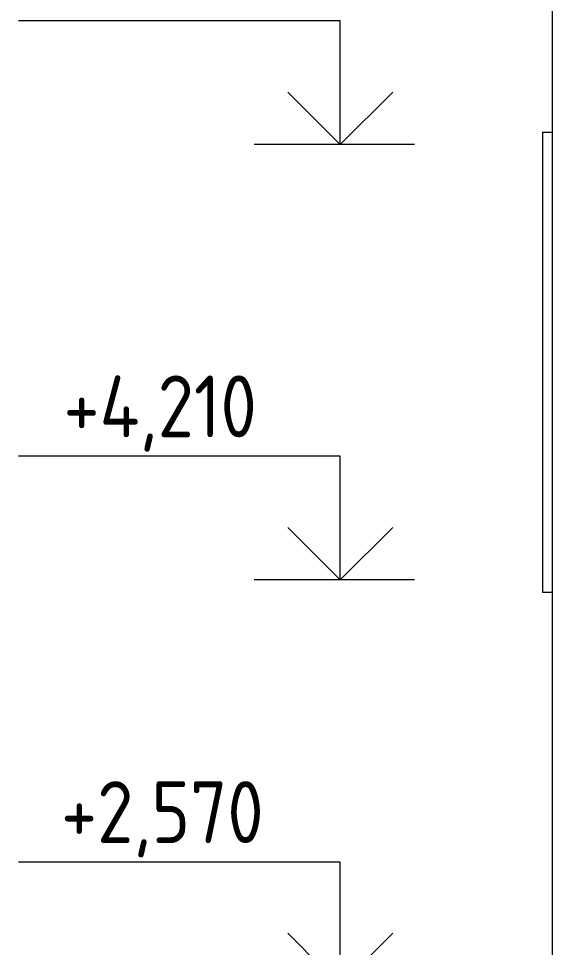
# Model space of a CAD drawing. Header units: millimetres. Extents: x -515342 to 330399, y -224905 to 507333.
# Drawn here: x 78501 to 80659, y 4793 to 8547 of the extents above; entities that cross this region are included whole.
import ezdxf

# ---------------------------------------------------------------- set-up
doc = ezdxf.new("R2010")
doc.units = ezdxf.units.MM
doc.layers.get('0').update_dxf_attribs({"lineweight": 0})
for name, color, linetype, lineweight in [('Аннотация', 7, 'Continuous', 0), ('Витраж', 7, 'Continuous', 0), ('Линии', 7, 'Continuous', 0), ('Отметки', 7, 'Continuous', 0), ('Стены внутренние', 7, 'Continuous', 0)]:
    doc.layers.add(name, color=color, linetype=linetype, lineweight=lineweight)
doc.styles.add('GOST Common_1', font='', dxfattribs={"width": 0.9, "height": 250})
doc.styles.get('GOST Common_1').set_extended_font_data('GOST Common')

# ---------------------------------------------------------------- blocks, each defined once
blk = doc.blocks.new('Прямоугольный импост - АР_Откос_Металлический_50х330 Белый Правый-V102-О_АР_Эскиз_Фасад 12-1 копия 1')
at = {"layer": 'Витраж'}
for p, q in [((-102145, 6020), (-102105, 6020)), ((-102145, 6020), (-102145, 4160)), ((-102105, 4160), (-102145, 4160))]:
    blk.add_line(p, q, dxfattribs=at)
blk = doc.blocks.new('СД_Люблино_Фасады_rvt-1-О_АР_Эскиз_Фасад 12-1 копия 1')
at = {"layer": 'Стены внутренние'}
blk.add_line((-102105, 200), (-102105, 14226.9), dxfattribs=at)
at = {"layer": 'Витраж', "lineweight": 9}
blk.add_blockref('Прямоугольный импост - АР_Откос_Металлический_50х330 Белый Правый-V102-О_АР_Эскиз_Фасад 12-1 копия 1', (0, 0), dxfattribs=at)
blk = doc.blocks.new('Высотные отметки - Стрелка вверх-5091-О_АР_Эскиз_Фасад 12-1 копия 1')
at = {"layer": 'Аннотация'}
for p, q in [((-52632.9, -500), (-53932.9, -500)), ((-52632.9, -1000), (-52632.9, -500)), ((-52632.9, -1000), (-52845.1, -787.8)), ((-52632.9, -1000), (-52420.8, -787.8)), ((-52332.9, -1000), (-52932.9, -1000))]:
    blk.add_line(p, q, dxfattribs=at)

msp = doc.modelspace()

# ---------------------------------------------------------------- linework, layer by layer
at = {"layer": 'Линии'}
for p, q in [((80073.6864, 8037.7355), (79453.6864, 8037.7355)), ((80073.6864, 6277.7355), (79453.6864, 6277.7355))]:
    msp.add_line(p, q, dxfattribs=at)
at = {"layer": 'Отметки'}
for p, q in [((80073.6864, 8037.7355), (79801.1354, 8037.7355)), ((80073.6864, 6277.7355), (79801.1354, 6277.7355))]:
    msp.add_line(p, q, dxfattribs=at)

# ---------------------------------------------------------------- block references
msp.add_blockref('СД_Люблино_Фасады_rvt-1-О_АР_Эскиз_Фасад 12-1 копия 1', (182763.6864, 2067.7355))
for p in [(132434.0782, 9037.6928), (132434.0782, 7277.6928), (132434.0782, 5637.6928)]:
    msp.add_blockref('Высотные отметки - Стрелка вверх-5091-О_АР_Эскиз_Фасад 12-1 копия 1', p, dxfattribs=at)

# ---------------------------------------------------------------- texts
at = {"layer": 'Отметки', "char_height": 250, "attachment_point": 1, "line_spacing_factor": 1.022761, "style": 'GOST Common_1'}
for s, insert, width in [('+4,210', (78682.5162, 7104.4426), 1004.685969), ('+2,570', (78672.4593, 5464.4426), 1028.822569)]:
    msp.add_mtext(s, dxfattribs=dict(at, insert=insert, width=width))

doc.saveas('drawing.dxf')
